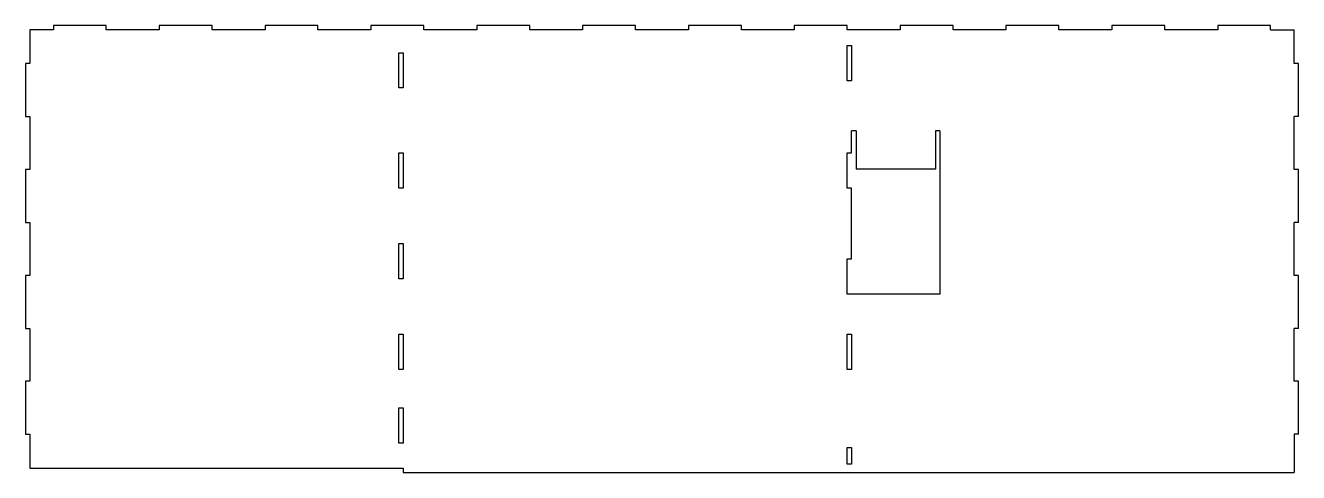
# Model space of a CAD drawing. Header units: millimetres. Extents: x 2950 to 3816, y 717 to 1021.
import ezdxf

# ---------------------------------------------------------------- set-up
doc = ezdxf.new("R2010")
doc.units = ezdxf.units.MM

msp = doc.modelspace()

# ---------------------------------------------------------------- linework, layer by layer
for p, q in [((2968.7, 1017.92, 275), (2952.7, 1017.92, 275)), ((2952.7, 1017.92, 275), (2952.7, 994.95, 275)), ((3004.7, 1020.92, 275), (2968.7, 1020.92, 275)), ((2968.7, 1020.92, 275), (2968.7, 1017.92, 275)), ((3004.7, 1017.92, 275), (3004.7, 1020.92, 275)), ((3040.7, 1017.92, 275), (3004.7, 1017.92, 275)), ((3076.7, 1020.92, 275), (3040.7, 1020.92, 275)), ((3040.7, 1020.92, 275), (3040.7, 1017.92, 275)), ((3076.7, 1017.92, 275), (3076.7, 1020.92, 275)), ((3112.7, 1017.92, 275), (3076.7, 1017.92, 275)), ((3148.7, 1020.92, 275), (3112.7, 1020.92, 275)), ((3112.7, 1020.92, 275), (3112.7, 1017.92, 275)), ((3148.7, 1017.92, 275), (3148.7, 1020.92, 275)), ((3184.7, 1017.92, 275), (3148.7, 1017.92, 275)), ((3220.7, 1020.92, 275), (3184.7, 1020.92, 275)), ((3184.7, 1020.92, 275), (3184.7, 1017.92, 275)), ((3220.7, 1017.92, 275), (3220.7, 1020.92, 275)), ((3256.7, 1017.92, 275), (3220.7, 1017.92, 275)), ((3292.7, 1020.92, 275), (3256.7, 1020.92, 275)), ((3256.7, 1020.92, 275), (3256.7, 1017.92, 275)), ((3292.7, 1017.92, 275), (3292.7, 1020.92, 275)), ((3328.7, 1017.92, 275), (3292.7, 1017.92, 275)), ((3364.7, 1020.92, 275), (3328.7, 1020.92, 275)), ((3328.7, 1020.92, 275), (3328.7, 1017.92, 275)), ((3364.7, 1017.92, 275), (3364.7, 1020.92, 275)), ((3400.7, 1017.92, 275), (3364.7, 1017.92, 275)), ((3436.7, 1020.92, 275), (3400.7, 1020.92, 275)), ((3400.7, 1020.92, 275), (3400.7, 1017.92, 275)), ((3436.7, 1017.92, 275), (3436.7, 1020.92, 275)), ((3472.7, 1017.92, 275), (3436.7, 1017.92, 275)), ((3508.7, 1020.92, 275), (3472.7, 1020.92, 275)), ((3472.7, 1020.92, 275), (3472.7, 1017.92, 275)), ((3508.7, 1017.92, 275), (3508.7, 1020.92, 275)), ((3544.7, 1017.92, 275), (3508.7, 1017.92, 275)), ((3580.7, 1020.92, 275), (3544.7, 1020.92, 275)), ((3544.7, 1020.92, 275), (3544.7, 1017.92, 275)), ((3580.7, 1017.92, 275), (3580.7, 1020.92, 275)), ((3616.7, 1017.92, 275), (3580.7, 1017.92, 275)), ((3652.7, 1020.92, 275), (3616.7, 1020.92, 275)), ((3616.7, 1020.92, 275), (3616.7, 1017.92, 275)), ((3652.7, 1017.92, 275), (3652.7, 1020.92, 275)), ((3688.7, 1017.92, 275), (3652.7, 1017.92, 275)), ((3724.7, 1020.92, 275), (3688.7, 1020.92, 275)), ((3688.7, 1020.92, 275), (3688.7, 1017.92, 275)), ((3724.7, 1017.92, 275), (3724.7, 1020.92, 275)), ((3760.7, 1017.92, 275), (3724.7, 1017.92, 275)), ((3796.7, 1020.92, 275), (3760.7, 1020.92, 275)), ((3760.7, 1020.92, 275), (3760.7, 1017.92, 275)), ((3796.7, 1017.92, 275), (3796.7, 1020.92, 275)), ((3796.7, 1017.92, 275), (3812.7, 1017.92, 275)), ((3812.7, 994.95, 275), (3812.7, 1017.92, 275)), ((3508.7, 1007.29, 275), (3511.7, 1007.29, 275)), ((3508.7, 983.29, 275), (3508.7, 1007.29, 275)), ((3511.7, 1007.29, 275), (3511.7, 983.29, 275)), ((3203.7, 978.42, 275), (3203.7, 1002.42, 275)), ((3203.7, 1002.42, 275), (3206.7, 1002.42, 275)), ((3206.7, 1002.42, 275), (3206.7, 978.42, 275)), ((2952.7, 994.95, 275), (2949.7, 994.95, 275)), ((2949.7, 994.95, 275), (2949.7, 958.95, 275)), ((3815.7, 994.95, 275), (3812.7, 994.95, 275)), ((3815.7, 958.95, 275), (3815.7, 994.95, 275)), ((3511.7, 983.29, 275), (3508.7, 983.29, 275)), ((3206.7, 978.42, 275), (3203.7, 978.42, 275)), ((2949.7, 958.95, 275), (2952.7, 958.95, 275)), ((2952.7, 958.95, 275), (2952.7, 922.95, 275)), ((3812.7, 922.95, 275), (3812.7, 958.95, 275)), ((3815.7, 958.95, 275), (3812.7, 958.95, 275)), ((3511.7, 934.29, 275), (3511.7, 949.29, 275)), ((3514.7, 949.29, 275), (3511.7, 949.29, 275)), ((3514.7, 949.29, 275), (3514.7, 923.29, 275)), ((3568.7, 949.29, 275), (3568.7, 923.29, 275)), ((3571.7, 949.29, 275), (3568.7, 949.29, 275)), ((3571.7, 949.29, 275), (3571.7, 838.29, 275)), ((3203.7, 910.29, 275), (3203.7, 934.29, 275)), ((3203.7, 934.29, 275), (3206.7, 934.29, 275)), ((3206.7, 934.29, 275), (3206.7, 910.29, 275)), ((3508.7, 910.29, 275), (3508.7, 934.29, 275)), ((3508.7, 934.29, 275), (3511.7, 934.29, 275)), ((2952.7, 922.95, 275), (2949.7, 922.95, 275)), ((2949.7, 922.95, 275), (2949.7, 886.95, 275)), ((3568.7, 923.29, 275), (3514.7, 923.29, 275)), ((3815.7, 922.95, 275), (3812.7, 922.95, 275)), ((3815.7, 886.95, 275), (3815.7, 922.95, 275)), ((3206.7, 910.29, 275), (3203.7, 910.29, 275)), ((3511.7, 910.29, 275), (3508.7, 910.29, 275)), ((3511.7, 862.29, 275), (3511.7, 910.29, 275)), ((2949.7, 886.95, 275), (2952.7, 886.95, 275)), ((2952.7, 886.95, 275), (2952.7, 850.95, 275)), ((3812.7, 850.95, 275), (3812.7, 886.95, 275)), ((3815.7, 886.95, 275), (3812.7, 886.95, 275)), ((3203.7, 848.62, 275), (3203.7, 872.62, 275)), ((3203.7, 872.62, 275), (3206.7, 872.62, 275)), ((3206.7, 872.62, 275), (3206.7, 848.62, 275)), ((3508.7, 838.29, 275), (3508.7, 862.29, 275)), ((3508.7, 862.29, 275), (3511.7, 862.29, 275)), ((2952.7, 850.95, 275), (2949.7, 850.95, 275)), ((2949.7, 850.95, 275), (2949.7, 814.95, 275)), ((3815.7, 850.95, 275), (3812.7, 850.95, 275)), ((3815.7, 814.95, 275), (3815.7, 850.95, 275)), ((3206.7, 848.62, 275), (3203.7, 848.62, 275)), ((3571.7, 838.29, 275), (3508.7, 838.29, 275)), ((2949.7, 814.95, 275), (2952.7, 814.95, 275)), ((2952.7, 814.95, 275), (2952.7, 778.95, 275)), ((3812.7, 778.95, 275), (3812.7, 814.95, 275)), ((3815.7, 814.95, 275), (3812.7, 814.95, 275)), ((3203.7, 786.95, 275), (3203.7, 810.95, 275)), ((3203.7, 810.95, 275), (3206.7, 810.95, 275)), ((3206.7, 810.95, 275), (3206.7, 786.95, 275)), ((3508.7, 786.95, 275), (3508.7, 810.95, 275)), ((3508.7, 810.95, 275), (3511.7, 810.95, 275)), ((3511.7, 810.95, 275), (3511.7, 786.95, 275)), ((3206.7, 786.95, 275), (3203.7, 786.95, 275)), ((3511.7, 786.95, 275), (3508.7, 786.95, 275)), ((2952.7, 778.95, 275), (2949.7, 778.95, 275)), ((2949.7, 778.95, 275), (2949.7, 742.95, 275)), ((3815.7, 778.95, 275), (3812.7, 778.95, 275)), ((3815.7, 742.95, 275), (3815.7, 778.95, 275)), ((3203.7, 736.92, 275), (3203.7, 760.92, 275)), ((3203.7, 760.92, 275), (3206.7, 760.92, 275)), ((3206.7, 760.92, 275), (3206.7, 736.92, 275)), ((2949.7, 742.95, 275), (2952.7, 742.95, 275)), ((2952.7, 742.95, 275), (2952.7, 719.92, 275)), ((3206.7, 736.92, 275), (3203.7, 736.92, 275)), ((3812.7, 742.95, 275), (3812.7, 716.92, 275)), ((3815.7, 742.95, 275), (3812.7, 742.95, 275)), ((3508.7, 722.66, 275), (3508.7, 733.92, 275)), ((3508.7, 733.92, 275), (3511.7, 733.92, 275)), ((3511.7, 733.92, 275), (3511.7, 722.66, 275)), ((2952.7, 719.92, 275), (3206.7, 719.92, 275)), ((3206.7, 719.92, 275), (3206.7, 716.92, 275)), ((3511.7, 722.66, 275), (3508.7, 722.66, 275)), ((3206.7, 716.92, 275), (3812.7, 716.92, 275))]:
    msp.add_line(p, q)

doc.saveas('drawing.dxf')
